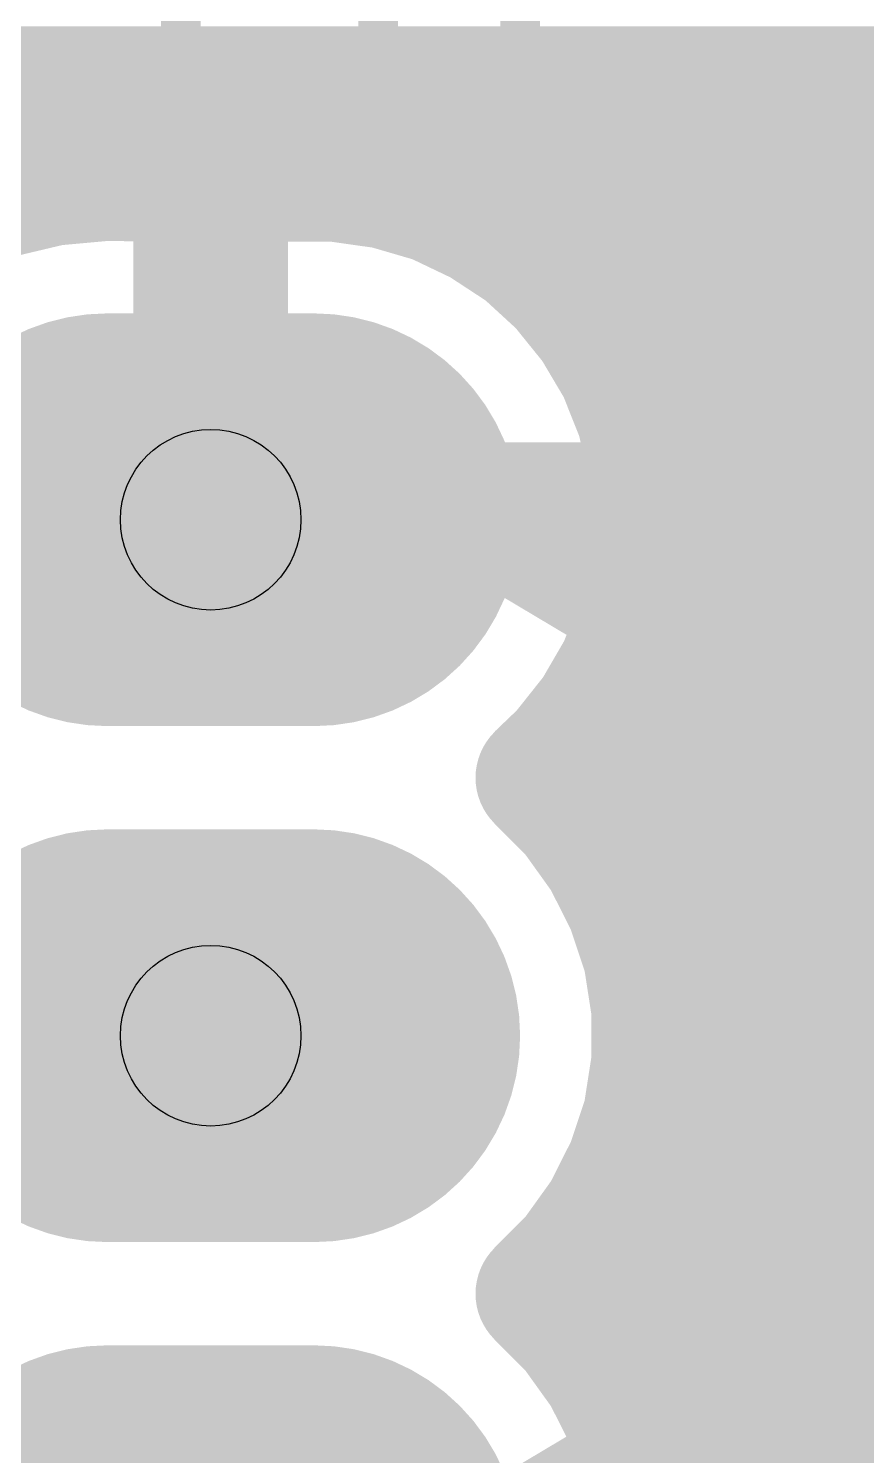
# Model space of a CAD drawing. Extents: x -0.06 to 2.31, y -0.06 to 2.06.
# Drawn here: x 1.7567 to 1.9192, y 1.4207 to 1.6972 of the extents above; entities that cross this region are included whole.
import ezdxf

# ---------------------------------------------------------------- set-up
doc = ezdxf.new("R2010")
doc.units = 0
for name, color, linetype in [('Bottom', 6, 'CONTINUOUS'), ('Drill_Bottom', 8, 'CONTINUOUS'), ('Drill_Top', 7, 'CONTINUOUS'), ('Top', 5, 'CONTINUOUS'), ('Top_Silk', 2, 'CONTINUOUS')]:
    doc.layers.add(name, color=color, linetype=linetype)

msp = doc.modelspace()

# ---------------------------------------------------------------- linework, layer by layer
at = {"layer": 'Bottom', "linetype": 'CONTINUOUS'}
for points, const_width in [([(1.615, 1.6851), (2.231, 1.6851)], 0.025), ([(1.792, 1.6685), (1.792, 1.602)], 0.03), ([(1.7515, 1.6653), (1.7612, 1.6676)], 0.025), ([(1.7612, 1.6676), (1.7711, 1.6685)], 0.025), ([(1.7711, 1.6685), (1.8161, 1.6684)], 0.025), ([(1.8161, 1.6684), (1.826, 1.667)], 0.025), ([(1.826, 1.667), (1.8356, 1.6642)], 0.025), ([(1.7422, 1.6615), (1.7515, 1.6653)], 0.025), ([(1.8356, 1.6642), (1.8446, 1.6599)], 0.025), ([(1.8446, 1.6599), (1.853, 1.6544)], 0.025), ([(1.8467, 1.6602), (2.231, 1.6602)], 0.025), ([(1.853, 1.6544), (1.8603, 1.6477)], 0.025), ([(1.8603, 1.6477), (1.8666, 1.6399)], 0.025), ([(1.8666, 1.6399), (1.8717, 1.6313)], 0.025), ([(1.872, 1.6353), (2.231, 1.6353)], 0.025), ([(1.8717, 1.6313), (1.8754, 1.622)], 0.025), ([(1.8754, 1.622), (1.8777, 1.6123)], 0.025), ([(1.8777, 1.6123), (1.8785, 1.602)], 0.025), ([(1.8804, 1.6105), (2.231, 1.6105)], 0.025), ([(1.7055, 1.602), (1.8785, 1.602)], 0.03), ([(1.8785, 1.602), (1.8777, 1.592)], 0.025), ([(1.8777, 1.592), (1.8755, 1.5823)], 0.025), ([(1.8789, 1.5856), (2.231, 1.5856)], 0.025), ([(1.8755, 1.5823), (1.8718, 1.573)], 0.025), ([(1.8718, 1.573), (1.8668, 1.5644)], 0.025), ([(1.8668, 1.5644), (1.8606, 1.5566)], 0.025), ([(1.8666, 1.5607), (2.231, 1.5607)], 0.025), ([(1.8606, 1.5566), (1.8558, 1.552)], 0.025), ([(1.8558, 1.552), (1.8626, 1.5452)], 0.025), ([(1.8626, 1.5452), (1.8687, 1.5367)], 0.025), ([(1.8687, 1.5367), (1.8734, 1.5274)], 0.025), ([(1.8718, 1.5359), (2.231, 1.5359)], 0.025), ([(1.8734, 1.5274), (1.8767, 1.5175)], 0.025), ([(1.8767, 1.5175), (1.8783, 1.5072)], 0.025), ([(1.8804, 1.511), (2.231, 1.511)], 0.025), ([(1.8783, 1.5072), (1.8783, 1.4968)], 0.025), ([(1.646, 1.501), (1.799, 1.501)], 0.03), ([(1.799, 1.502), (1.792, 1.502)], 0.03), ([(1.799, 1.501), (1.799, 1.502)], 0.03), ([(1.8783, 1.4968), (1.8767, 1.4865)], 0.025), ([(1.8767, 1.4865), (1.8734, 1.4766)], 0.025), ([(1.8791, 1.4861), (2.231, 1.4861)], 0.025), ([(1.8734, 1.4766), (1.8687, 1.4673)], 0.025), ([(1.8687, 1.4673), (1.8626, 1.4588)], 0.025), ([(1.8626, 1.4588), (1.8558, 1.452)], 0.025), ([(1.8671, 1.4613), (2.231, 1.4613)], 0.025), ([(1.8558, 1.452), (1.8626, 1.4452)], 0.025), ([(1.8626, 1.4452), (1.8687, 1.4367)], 0.025), ([(1.8687, 1.4367), (1.8734, 1.4274)], 0.025), ([(1.8714, 1.4364), (2.231, 1.4364)], 0.025), ([(1.8734, 1.4274), (1.8767, 1.4175)], 0.025), ([(1.8767, 1.4175), (1.8783, 1.4072)], 0.025), ([(1.8803, 1.4115), (2.231, 1.4115)], 0.025)]:
    msp.add_lwpolyline(points, dxfattribs=dict(at, const_width=const_width))
for points, const_width in [([(1.7549, 1.6676, 1), (1.7674, 1.6676, 1), (1.7549, 1.6676, 1)], 0.0125), ([(1.7549, 1.6676, 1), (1.7674, 1.6676, 1), (1.7549, 1.6676, 1)], 0.0125), ([(1.7649, 1.6685, 1), (1.7774, 1.6685, 1), (1.7649, 1.6685, 1)], 0.0125), ([(1.7649, 1.6685, 1), (1.7774, 1.6685, 1), (1.7649, 1.6685, 1)], 0.0125), ([(1.8099, 1.6684, 1), (1.8224, 1.6684, 1), (1.8099, 1.6684, 1)], 0.0125), ([(1.8099, 1.6684, 1), (1.8224, 1.6684, 1), (1.8099, 1.6684, 1)], 0.0125), ([(1.8198, 1.667, 1), (1.8323, 1.667, 1), (1.8198, 1.667, 1)], 0.0125), ([(1.8198, 1.667, 1), (1.8323, 1.667, 1), (1.8198, 1.667, 1)], 0.0125), ([(1.7452, 1.6653, 1), (1.7577, 1.6653, 1), (1.7452, 1.6653, 1)], 0.0125), ([(1.7452, 1.6653, 1), (1.7577, 1.6653, 1), (1.7452, 1.6653, 1)], 0.0125), ([(1.8293, 1.6642, 1), (1.8418, 1.6642, 1), (1.8293, 1.6642, 1)], 0.0125), ([(1.8293, 1.6642, 1), (1.8418, 1.6642, 1), (1.8293, 1.6642, 1)], 0.0125), ([(1.8384, 1.6599, 1), (1.8509, 1.6599, 1), (1.8384, 1.6599, 1)], 0.0125), ([(1.8384, 1.6599, 1), (1.8509, 1.6599, 1), (1.8384, 1.6599, 1)], 0.0125), ([(1.8467, 1.6544, 1), (1.8592, 1.6544, 1), (1.8467, 1.6544, 1)], 0.0125), ([(1.8467, 1.6544, 1), (1.8592, 1.6544, 1), (1.8467, 1.6544, 1)], 0.0125), ([(1.8541, 1.6477, 1), (1.8666, 1.6477, 1), (1.8541, 1.6477, 1)], 0.0125), ([(1.8541, 1.6477, 1), (1.8666, 1.6477, 1), (1.8541, 1.6477, 1)], 0.0125), ([(1.8604, 1.6399, 1), (1.8729, 1.6399, 1), (1.8604, 1.6399, 1)], 0.0125), ([(1.8604, 1.6399, 1), (1.8729, 1.6399, 1), (1.8604, 1.6399, 1)], 0.0125), ([(1.8655, 1.6313, 1), (1.878, 1.6313, 1), (1.8655, 1.6313, 1)], 0.0125), ([(1.8655, 1.6313, 1), (1.878, 1.6313, 1), (1.8655, 1.6313, 1)], 0.0125), ([(1.792, 1.602, 1), (1.752, 1.602, 1), (1.792, 1.602, 1)], 0.04), ([(1.832, 1.602, 1), (1.792, 1.602, 1), (1.832, 1.602, 1)], 0.04), ([(1.8692, 1.622, 1), (1.8817, 1.622, 1), (1.8692, 1.622, 1)], 0.0125), ([(1.8692, 1.622, 1), (1.8817, 1.622, 1), (1.8692, 1.622, 1)], 0.0125), ([(1.8714, 1.6123, 1), (1.8839, 1.6123, 1), (1.8714, 1.6123, 1)], 0.0125), ([(1.8714, 1.6123, 1), (1.8839, 1.6123, 1), (1.8714, 1.6123, 1)], 0.0125), ([(1.8722, 1.602, 1), (1.8847, 1.602, 1), (1.8722, 1.602, 1)], 0.0125), ([(1.8722, 1.602, 1), (1.8847, 1.602, 1), (1.8722, 1.602, 1)], 0.0125), ([(1.8715, 1.592, 1), (1.884, 1.592, 1), (1.8715, 1.592, 1)], 0.0125), ([(1.8715, 1.592, 1), (1.884, 1.592, 1), (1.8715, 1.592, 1)], 0.0125), ([(1.8693, 1.5823, 1), (1.8818, 1.5823, 1), (1.8693, 1.5823, 1)], 0.0125), ([(1.8693, 1.5823, 1), (1.8818, 1.5823, 1), (1.8693, 1.5823, 1)], 0.0125), ([(1.8656, 1.573, 1), (1.8781, 1.573, 1), (1.8656, 1.573, 1)], 0.0125), ([(1.8656, 1.573, 1), (1.8781, 1.573, 1), (1.8656, 1.573, 1)], 0.0125), ([(1.8606, 1.5644, 1), (1.8731, 1.5644, 1), (1.8606, 1.5644, 1)], 0.0125), ([(1.8606, 1.5644, 1), (1.8731, 1.5644, 1), (1.8606, 1.5644, 1)], 0.0125), ([(1.8543, 1.5566, 1), (1.8668, 1.5566, 1), (1.8543, 1.5566, 1)], 0.0125), ([(1.8543, 1.5566, 1), (1.8668, 1.5566, 1), (1.8543, 1.5566, 1)], 0.0125), ([(1.8496, 1.552, 1), (1.8621, 1.552, 1), (1.8496, 1.552, 1)], 0.0125), ([(1.8496, 1.552, 1), (1.8621, 1.552, 1), (1.8496, 1.552, 1)], 0.0125), ([(1.8563, 1.5452, 1), (1.8688, 1.5452, 1), (1.8563, 1.5452, 1)], 0.0125), ([(1.8563, 1.5452, 1), (1.8688, 1.5452, 1), (1.8563, 1.5452, 1)], 0.0125), ([(1.8625, 1.5367, 1), (1.875, 1.5367, 1), (1.8625, 1.5367, 1)], 0.0125), ([(1.8625, 1.5367, 1), (1.875, 1.5367, 1), (1.8625, 1.5367, 1)], 0.0125), ([(1.792, 1.502, 1), (1.752, 1.502, 1), (1.792, 1.502, 1)], 0.04), ([(1.832, 1.502, 1), (1.792, 1.502, 1), (1.832, 1.502, 1)], 0.04), ([(1.8672, 1.5274, 1), (1.8797, 1.5274, 1), (1.8672, 1.5274, 1)], 0.0125), ([(1.8672, 1.5274, 1), (1.8797, 1.5274, 1), (1.8672, 1.5274, 1)], 0.0125), ([(1.8704, 1.5175, 1), (1.8829, 1.5175, 1), (1.8704, 1.5175, 1)], 0.0125), ([(1.8704, 1.5175, 1), (1.8829, 1.5175, 1), (1.8704, 1.5175, 1)], 0.0125), ([(1.872, 1.5072, 1), (1.8845, 1.5072, 1), (1.872, 1.5072, 1)], 0.0125), ([(1.872, 1.5072, 1), (1.8845, 1.5072, 1), (1.872, 1.5072, 1)], 0.0125), ([(1.7845, 1.502, 1), (1.7995, 1.502, 1), (1.7845, 1.502, 1)], 0.015), ([(1.7915, 1.502, 1), (1.8065, 1.502, 1), (1.7915, 1.502, 1)], 0.015), ([(1.7915, 1.502, 1), (1.8065, 1.502, 1), (1.7915, 1.502, 1)], 0.015), ([(1.7915, 1.501, 1), (1.8065, 1.501, 1), (1.7915, 1.501, 1)], 0.015), ([(1.7915, 1.501, 1), (1.8065, 1.501, 1), (1.7915, 1.501, 1)], 0.015), ([(1.872, 1.4968, 1), (1.8845, 1.4968, 1), (1.872, 1.4968, 1)], 0.0125), ([(1.872, 1.4968, 1), (1.8845, 1.4968, 1), (1.872, 1.4968, 1)], 0.0125), ([(1.8704, 1.4865, 1), (1.8829, 1.4865, 1), (1.8704, 1.4865, 1)], 0.0125), ([(1.8704, 1.4865, 1), (1.8829, 1.4865, 1), (1.8704, 1.4865, 1)], 0.0125), ([(1.8672, 1.4766, 1), (1.8797, 1.4766, 1), (1.8672, 1.4766, 1)], 0.0125), ([(1.8672, 1.4766, 1), (1.8797, 1.4766, 1), (1.8672, 1.4766, 1)], 0.0125), ([(1.8625, 1.4673, 1), (1.875, 1.4673, 1), (1.8625, 1.4673, 1)], 0.0125), ([(1.8625, 1.4673, 1), (1.875, 1.4673, 1), (1.8625, 1.4673, 1)], 0.0125), ([(1.8563, 1.4588, 1), (1.8688, 1.4588, 1), (1.8563, 1.4588, 1)], 0.0125), ([(1.8563, 1.4588, 1), (1.8688, 1.4588, 1), (1.8563, 1.4588, 1)], 0.0125), ([(1.8496, 1.452, 1), (1.8621, 1.452, 1), (1.8496, 1.452, 1)], 0.0125), ([(1.8496, 1.452, 1), (1.8621, 1.452, 1), (1.8496, 1.452, 1)], 0.0125), ([(1.8563, 1.4452, 1), (1.8688, 1.4452, 1), (1.8563, 1.4452, 1)], 0.0125), ([(1.8563, 1.4452, 1), (1.8688, 1.4452, 1), (1.8563, 1.4452, 1)], 0.0125), ([(1.8625, 1.4367, 1), (1.875, 1.4367, 1), (1.8625, 1.4367, 1)], 0.0125), ([(1.8625, 1.4367, 1), (1.875, 1.4367, 1), (1.8625, 1.4367, 1)], 0.0125), ([(1.792, 1.402, 1), (1.752, 1.402, 1), (1.792, 1.402, 1)], 0.04), ([(1.832, 1.402, 1), (1.792, 1.402, 1), (1.832, 1.402, 1)], 0.04), ([(1.8672, 1.4274, 1), (1.8797, 1.4274, 1), (1.8672, 1.4274, 1)], 0.0125), ([(1.8672, 1.4274, 1), (1.8797, 1.4274, 1), (1.8672, 1.4274, 1)], 0.0125), ([(1.8704, 1.4175, 1), (1.8829, 1.4175, 1), (1.8704, 1.4175, 1)], 0.0125), ([(1.8704, 1.4175, 1), (1.8829, 1.4175, 1), (1.8704, 1.4175, 1)], 0.0125)]:
    msp.add_lwpolyline(points, format="xyb", dxfattribs=dict(at, const_width=const_width))
at = {"layer": 'Bottom'}
for points in [[(1.772, 1.642), (1.812, 1.642), (1.772, 1.562), (1.812, 1.562)], [(1.772, 1.542), (1.812, 1.542), (1.772, 1.462), (1.812, 1.462)], [(1.772, 1.442), (1.812, 1.442), (1.772, 1.362), (1.812, 1.362)]]:
    msp.add_solid(points, dxfattribs=at)
at = {"layer": 'Drill_Bottom'}
for centre in [(1.792, 1.602), (1.792, 1.502)]:
    msp.add_circle(centre, 0.0175, dxfattribs=at)
at = {"layer": 'Drill_Top'}
for centre in [(1.792, 1.602), (1.792, 1.502)]:
    msp.add_circle(centre, 0.0175, dxfattribs=at)
at = {"layer": 'Top', "linetype": 'CONTINUOUS'}
for points, const_width in [([(1.615, 1.6851), (2.2261, 1.6851)], 0.025), ([(1.792, 1.6685), (1.792, 1.602)], 0.03), ([(1.7515, 1.6653), (1.7612, 1.6676)], 0.025), ([(1.7612, 1.6676), (1.7711, 1.6685)], 0.025), ([(1.7711, 1.6685), (1.8161, 1.6684)], 0.025), ([(1.8161, 1.6684), (1.826, 1.667)], 0.025), ([(1.826, 1.667), (1.8356, 1.6642)], 0.025), ([(1.7422, 1.6615), (1.7515, 1.6653)], 0.025), ([(1.8356, 1.6642), (1.8446, 1.6599)], 0.025), ([(1.8446, 1.6599), (1.853, 1.6544)], 0.025), ([(1.8467, 1.6602), (2.2261, 1.6602)], 0.025), ([(1.853, 1.6544), (1.8603, 1.6477)], 0.025), ([(1.8603, 1.6477), (1.8666, 1.6399)], 0.025), ([(1.8666, 1.6399), (1.8717, 1.6313)], 0.025), ([(1.872, 1.6353), (2.2261, 1.6353)], 0.025), ([(1.8717, 1.6313), (1.8754, 1.622)], 0.025), ([(1.8754, 1.622), (1.8777, 1.6123)], 0.025), ([(1.8777, 1.6123), (1.8785, 1.602)], 0.025), ([(1.8804, 1.6105), (2.2261, 1.6105)], 0.025), ([(1.7055, 1.602), (1.8785, 1.602)], 0.03), ([(1.8785, 1.602), (1.8777, 1.592)], 0.025), ([(1.8777, 1.592), (1.8755, 1.5823)], 0.025), ([(1.8789, 1.5856), (2.2261, 1.5856)], 0.025), ([(1.8755, 1.5823), (1.8718, 1.573)], 0.025), ([(1.8718, 1.573), (1.8668, 1.5644)], 0.025), ([(1.8668, 1.5644), (1.8606, 1.5566)], 0.025), ([(1.8666, 1.5607), (2.2262, 1.5607)], 0.025), ([(1.8606, 1.5566), (1.8558, 1.552)], 0.025), ([(1.8558, 1.552), (1.8626, 1.5452)], 0.025), ([(1.8626, 1.5452), (1.8687, 1.5367)], 0.025), ([(1.8687, 1.5367), (1.8734, 1.5274)], 0.025), ([(1.8718, 1.5359), (2.2262, 1.5359)], 0.025), ([(1.8734, 1.5274), (1.8767, 1.5175)], 0.025), ([(1.8767, 1.5175), (1.8783, 1.5072)], 0.025), ([(1.8804, 1.511), (2.2262, 1.511)], 0.025), ([(1.8783, 1.5072), (1.8783, 1.4968)], 0.025), ([(1.8783, 1.4968), (1.8767, 1.4865)], 0.025), ([(1.8767, 1.4865), (1.8734, 1.4766)], 0.025), ([(1.8791, 1.4861), (2.2262, 1.4861)], 0.025), ([(1.8734, 1.4766), (1.8687, 1.4673)], 0.025), ([(1.8687, 1.4673), (1.8626, 1.4588)], 0.025), ([(1.8626, 1.4588), (1.8558, 1.452)], 0.025), ([(1.8671, 1.4613), (2.2262, 1.4613)], 0.025), ([(1.8558, 1.452), (1.8626, 1.4452)], 0.025), ([(1.8626, 1.4452), (1.8687, 1.4367)], 0.025), ([(1.8687, 1.4367), (1.8734, 1.4274)], 0.025), ([(1.8714, 1.4364), (2.2262, 1.4364)], 0.025), ([(1.8734, 1.4274), (1.8767, 1.4175)], 0.025), ([(1.8767, 1.4175), (1.8783, 1.4072)], 0.025), ([(1.8803, 1.4115), (2.2263, 1.4115)], 0.025)]:
    msp.add_lwpolyline(points, dxfattribs=dict(at, const_width=const_width))
for points, const_width in [([(1.7549, 1.6676, 1), (1.7674, 1.6676, 1), (1.7549, 1.6676, 1)], 0.0125), ([(1.7549, 1.6676, 1), (1.7674, 1.6676, 1), (1.7549, 1.6676, 1)], 0.0125), ([(1.7649, 1.6685, 1), (1.7774, 1.6685, 1), (1.7649, 1.6685, 1)], 0.0125), ([(1.7649, 1.6685, 1), (1.7774, 1.6685, 1), (1.7649, 1.6685, 1)], 0.0125), ([(1.8099, 1.6684, 1), (1.8224, 1.6684, 1), (1.8099, 1.6684, 1)], 0.0125), ([(1.8099, 1.6684, 1), (1.8224, 1.6684, 1), (1.8099, 1.6684, 1)], 0.0125), ([(1.8198, 1.667, 1), (1.8323, 1.667, 1), (1.8198, 1.667, 1)], 0.0125), ([(1.8198, 1.667, 1), (1.8323, 1.667, 1), (1.8198, 1.667, 1)], 0.0125), ([(1.7452, 1.6653, 1), (1.7577, 1.6653, 1), (1.7452, 1.6653, 1)], 0.0125), ([(1.7452, 1.6653, 1), (1.7577, 1.6653, 1), (1.7452, 1.6653, 1)], 0.0125), ([(1.8294, 1.6642, 1), (1.8419, 1.6642, 1), (1.8294, 1.6642, 1)], 0.0125), ([(1.8294, 1.6642, 1), (1.8419, 1.6642, 1), (1.8294, 1.6642, 1)], 0.0125), ([(1.8384, 1.6599, 1), (1.8509, 1.6599, 1), (1.8384, 1.6599, 1)], 0.0125), ([(1.8384, 1.6599, 1), (1.8509, 1.6599, 1), (1.8384, 1.6599, 1)], 0.0125), ([(1.8467, 1.6544, 1), (1.8592, 1.6544, 1), (1.8467, 1.6544, 1)], 0.0125), ([(1.8467, 1.6544, 1), (1.8592, 1.6544, 1), (1.8467, 1.6544, 1)], 0.0125), ([(1.8541, 1.6477, 1), (1.8666, 1.6477, 1), (1.8541, 1.6477, 1)], 0.0125), ([(1.8541, 1.6477, 1), (1.8666, 1.6477, 1), (1.8541, 1.6477, 1)], 0.0125), ([(1.8604, 1.6399, 1), (1.8729, 1.6399, 1), (1.8604, 1.6399, 1)], 0.0125), ([(1.8604, 1.6399, 1), (1.8729, 1.6399, 1), (1.8604, 1.6399, 1)], 0.0125), ([(1.8655, 1.6313, 1), (1.878, 1.6313, 1), (1.8655, 1.6313, 1)], 0.0125), ([(1.8655, 1.6313, 1), (1.878, 1.6313, 1), (1.8655, 1.6313, 1)], 0.0125), ([(1.792, 1.602, 1), (1.752, 1.602, 1), (1.792, 1.602, 1)], 0.04), ([(1.832, 1.602, 1), (1.792, 1.602, 1), (1.832, 1.602, 1)], 0.04), ([(1.8692, 1.622, 1), (1.8817, 1.622, 1), (1.8692, 1.622, 1)], 0.0125), ([(1.8692, 1.622, 1), (1.8817, 1.622, 1), (1.8692, 1.622, 1)], 0.0125), ([(1.8714, 1.6123, 1), (1.8839, 1.6123, 1), (1.8714, 1.6123, 1)], 0.0125), ([(1.8714, 1.6123, 1), (1.8839, 1.6123, 1), (1.8714, 1.6123, 1)], 0.0125), ([(1.8722, 1.602, 1), (1.8847, 1.602, 1), (1.8722, 1.602, 1)], 0.0125), ([(1.8722, 1.602, 1), (1.8847, 1.602, 1), (1.8722, 1.602, 1)], 0.0125), ([(1.8715, 1.592, 1), (1.884, 1.592, 1), (1.8715, 1.592, 1)], 0.0125), ([(1.8715, 1.592, 1), (1.884, 1.592, 1), (1.8715, 1.592, 1)], 0.0125), ([(1.8693, 1.5823, 1), (1.8818, 1.5823, 1), (1.8693, 1.5823, 1)], 0.0125), ([(1.8693, 1.5823, 1), (1.8818, 1.5823, 1), (1.8693, 1.5823, 1)], 0.0125), ([(1.8656, 1.573, 1), (1.8781, 1.573, 1), (1.8656, 1.573, 1)], 0.0125), ([(1.8656, 1.573, 1), (1.8781, 1.573, 1), (1.8656, 1.573, 1)], 0.0125), ([(1.8606, 1.5644, 1), (1.8731, 1.5644, 1), (1.8606, 1.5644, 1)], 0.0125), ([(1.8606, 1.5644, 1), (1.8731, 1.5644, 1), (1.8606, 1.5644, 1)], 0.0125), ([(1.8543, 1.5566, 1), (1.8668, 1.5566, 1), (1.8543, 1.5566, 1)], 0.0125), ([(1.8543, 1.5566, 1), (1.8668, 1.5566, 1), (1.8543, 1.5566, 1)], 0.0125), ([(1.8496, 1.552, 1), (1.8621, 1.552, 1), (1.8496, 1.552, 1)], 0.0125), ([(1.8496, 1.552, 1), (1.8621, 1.552, 1), (1.8496, 1.552, 1)], 0.0125), ([(1.8563, 1.5452, 1), (1.8688, 1.5452, 1), (1.8563, 1.5452, 1)], 0.0125), ([(1.8563, 1.5452, 1), (1.8688, 1.5452, 1), (1.8563, 1.5452, 1)], 0.0125), ([(1.8625, 1.5367, 1), (1.875, 1.5367, 1), (1.8625, 1.5367, 1)], 0.0125), ([(1.8625, 1.5367, 1), (1.875, 1.5367, 1), (1.8625, 1.5367, 1)], 0.0125), ([(1.792, 1.502, 1), (1.752, 1.502, 1), (1.792, 1.502, 1)], 0.04), ([(1.832, 1.502, 1), (1.792, 1.502, 1), (1.832, 1.502, 1)], 0.04), ([(1.8672, 1.5274, 1), (1.8797, 1.5274, 1), (1.8672, 1.5274, 1)], 0.0125), ([(1.8672, 1.5274, 1), (1.8797, 1.5274, 1), (1.8672, 1.5274, 1)], 0.0125), ([(1.8704, 1.5175, 1), (1.8829, 1.5175, 1), (1.8704, 1.5175, 1)], 0.0125), ([(1.8704, 1.5175, 1), (1.8829, 1.5175, 1), (1.8704, 1.5175, 1)], 0.0125), ([(1.872, 1.5072, 1), (1.8845, 1.5072, 1), (1.872, 1.5072, 1)], 0.0125), ([(1.872, 1.5072, 1), (1.8845, 1.5072, 1), (1.872, 1.5072, 1)], 0.0125), ([(1.872, 1.4968, 1), (1.8845, 1.4968, 1), (1.872, 1.4968, 1)], 0.0125), ([(1.872, 1.4968, 1), (1.8845, 1.4968, 1), (1.872, 1.4968, 1)], 0.0125), ([(1.8704, 1.4865, 1), (1.8829, 1.4865, 1), (1.8704, 1.4865, 1)], 0.0125), ([(1.8704, 1.4865, 1), (1.8829, 1.4865, 1), (1.8704, 1.4865, 1)], 0.0125), ([(1.8672, 1.4766, 1), (1.8797, 1.4766, 1), (1.8672, 1.4766, 1)], 0.0125), ([(1.8672, 1.4766, 1), (1.8797, 1.4766, 1), (1.8672, 1.4766, 1)], 0.0125), ([(1.8625, 1.4673, 1), (1.875, 1.4673, 1), (1.8625, 1.4673, 1)], 0.0125), ([(1.8625, 1.4673, 1), (1.875, 1.4673, 1), (1.8625, 1.4673, 1)], 0.0125), ([(1.8563, 1.4588, 1), (1.8688, 1.4588, 1), (1.8563, 1.4588, 1)], 0.0125), ([(1.8563, 1.4588, 1), (1.8688, 1.4588, 1), (1.8563, 1.4588, 1)], 0.0125), ([(1.8496, 1.452, 1), (1.8621, 1.452, 1), (1.8496, 1.452, 1)], 0.0125), ([(1.8496, 1.452, 1), (1.8621, 1.452, 1), (1.8496, 1.452, 1)], 0.0125), ([(1.8563, 1.4452, 1), (1.8688, 1.4452, 1), (1.8563, 1.4452, 1)], 0.0125), ([(1.8563, 1.4452, 1), (1.8688, 1.4452, 1), (1.8563, 1.4452, 1)], 0.0125), ([(1.8625, 1.4367, 1), (1.875, 1.4367, 1), (1.8625, 1.4367, 1)], 0.0125), ([(1.8625, 1.4367, 1), (1.875, 1.4367, 1), (1.8625, 1.4367, 1)], 0.0125), ([(1.792, 1.402, 1), (1.752, 1.402, 1), (1.792, 1.402, 1)], 0.04), ([(1.832, 1.402, 1), (1.792, 1.402, 1), (1.832, 1.402, 1)], 0.04), ([(1.8672, 1.4274, 1), (1.8797, 1.4274, 1), (1.8672, 1.4274, 1)], 0.0125), ([(1.8672, 1.4274, 1), (1.8797, 1.4274, 1), (1.8672, 1.4274, 1)], 0.0125), ([(1.8704, 1.4175, 1), (1.8829, 1.4175, 1), (1.8704, 1.4175, 1)], 0.0125), ([(1.8704, 1.4175, 1), (1.8829, 1.4175, 1), (1.8704, 1.4175, 1)], 0.0125)]:
    msp.add_lwpolyline(points, format="xyb", dxfattribs=dict(at, const_width=const_width))
at = {"layer": 'Top'}
for points in [[(1.772, 1.642), (1.812, 1.642), (1.772, 1.562), (1.812, 1.562)], [(1.772, 1.542), (1.812, 1.542), (1.772, 1.462), (1.812, 1.462)], [(1.772, 1.442), (1.812, 1.442), (1.772, 1.362), (1.812, 1.362)]]:
    msp.add_solid(points, dxfattribs=at)
at = {"layer": 'Top_Silk', "linetype": 'CONTINUOUS'}
for points, const_width in [([(1.84, 1.7133), (1.8448, 1.7158), (1.852, 1.7229), (1.852, 1.6727)], 0.0077), ([(1.8006, 1.7229), (1.7958, 1.7206), (1.791, 1.7158), (1.7887, 1.711), (1.7862, 1.7038), (1.7862, 1.6919), (1.7887, 1.6847), (1.791, 1.6799), (1.7958, 1.6751), (1.8006, 1.6728), (1.8102, 1.6728), (1.815, 1.6751), (1.8197, 1.6799), (1.8221, 1.6847), (1.8245, 1.6919), (1.8245, 1.7038), (1.8221, 1.711), (1.8197, 1.7158), (1.815, 1.7206), (1.8102, 1.7229), (1.8006, 1.7229)], 0.0077), ([(1.8078, 1.6823), (1.8221, 1.6679)], 0.0077), ([(1.7388, 1.4265), (1.7578, 1.4133), (1.7792, 1.4048), (1.802, 1.4013), (1.8249, 1.4032), (1.8469, 1.4102), (1.8667, 1.422), (1.8833, 1.438), (1.8958, 1.4574), (1.9035, 1.4791), (1.9062, 1.502), (1.9035, 1.5249), (1.8958, 1.5466), (1.8833, 1.566), (1.8667, 1.582), (1.8469, 1.5938), (1.8249, 1.6008), (1.802, 1.6027), (1.7792, 1.5992), (1.7578, 1.5907), (1.7388, 1.5775)], 0.0098)]:
    msp.add_lwpolyline(points, dxfattribs=dict(at, const_width=const_width))
at = {"layer": 'Top_Silk', "linetype": 'CONTINUOUS', "const_width": 0.0039}
for points in [[(1.8058, 1.6823, 1), (1.8097, 1.6823, 1), (1.8058, 1.6823, 1)], [(1.85, 1.6727, 1), (1.8539, 1.6727, 1), (1.85, 1.6727, 1)], [(1.8202, 1.6679, 1), (1.824, 1.6679, 1), (1.8202, 1.6679, 1)]]:
    msp.add_lwpolyline(points, format="xyb", dxfattribs=at)

doc.saveas('drawing.dxf')
